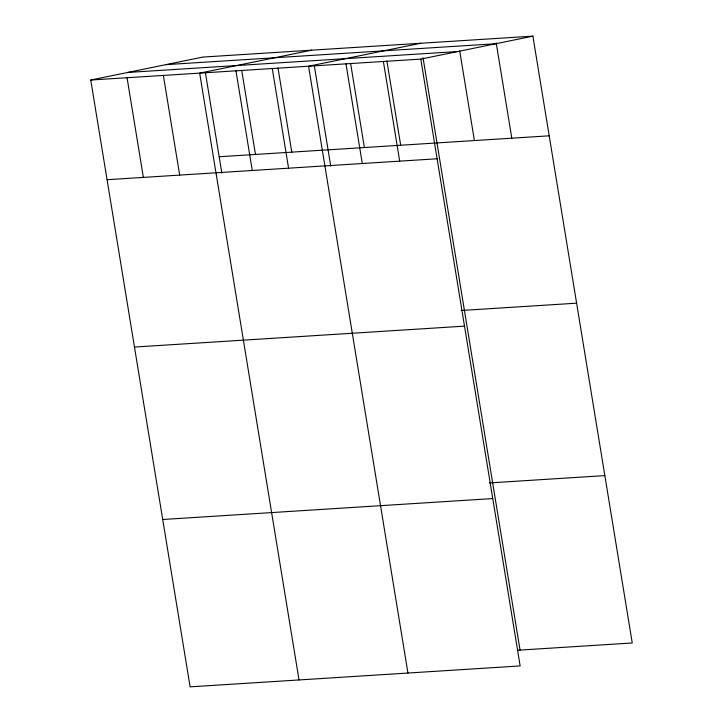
<?xml version="1.0" encoding="UTF-8"?>
<svg xmlns="http://www.w3.org/2000/svg" width="723" height="723" viewBox="0 0 723 723"><rect width="100%" height="100%" fill="white"/><g stroke="black" fill="none" stroke-linecap="round" stroke-linejoin="round"><path stroke-width="1.08" d="M90.746 80.027L420.786 59.105L520.153 665.928L190.113 686.85L90.746 80.027L202.847 57.072L532.887 36.15L632.254 642.973L517.84 650.221M311.758 50.167L199.656 73.122L299.024 679.945M420.669 43.263L308.567 66.218L407.944 673.041M420.786 59.105L532.887 36.15M165.847 64.654L495.897 43.723M127.736 72.454L457.776 51.532M219.168 156.746L549.209 135.816M107.067 179.702L437.108 158.771M461.102 310.501L576.611 303.181M134.469 347.058L464.509 326.136M489.335 482.937L604.853 475.607M162.711 519.494L492.752 498.563M496.204 42.955L511.803 138.192M459.711 50.863L474.396 140.56M423.027 57.659L520.045 650.085M386.904 61.066L400.687 145.233M383.38 61.482L399.702 161.148M350.601 63.371L364.383 147.537M345.974 63.85L362.295 163.515M314.297 65.676L330.763 166.245M277.994 67.971L291.776 152.137M272.264 68.522L288.585 168.188M241.69 70.276L255.472 154.442M235.96 70.827L252.282 170.492M205.386 72.58L221.853 173.149M163.353 75.427L179.675 175.093M127.049 77.732L143.371 177.397"/></g></svg>
